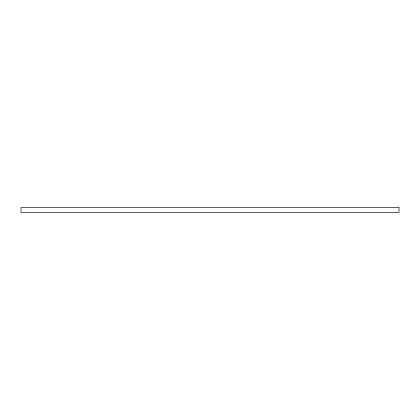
<?xml version="1.0" encoding="UTF-8"?>
<svg xmlns="http://www.w3.org/2000/svg" width="420" height="420" viewBox="0 0 420 420"><rect width="100%" height="100%" fill="white"/><g stroke="black" fill="none" stroke-linecap="round" stroke-linejoin="round"><path stroke-width="0.63" d="M399 207.638L21 207.638L21 212.363L399 212.363L399 207.638"/></g></svg>
